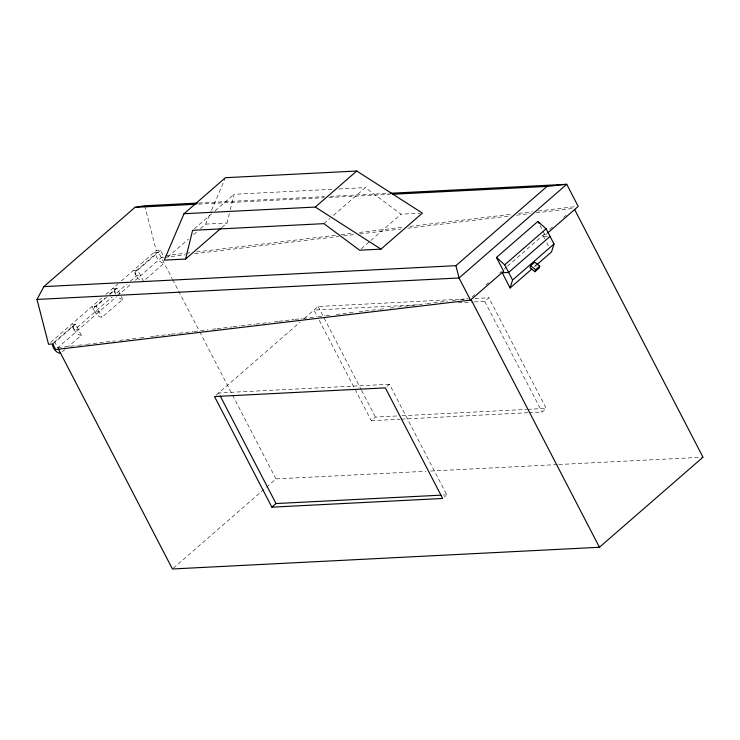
<?xml version="1.0" encoding="UTF-8"?>
<svg xmlns="http://www.w3.org/2000/svg" width="740" height="740" viewBox="0 0 740 740"><rect width="100%" height="100%" fill="white"/><g stroke="black" fill="none" stroke-linecap="round" stroke-linejoin="round"><path stroke-width="0.56" stroke-dasharray="3.7 2.78" d="M221.843 227.531L227.023 223.027L229.992 210.872M230.26 209.772L234.034 194.296L333.093 189.255M200.494 228.623L205.665 224.118L211.057 211.455M211.511 210.401L224.988 178.756M50.616 342.454L101.537 298.164M105.848 294.409L117.938 283.901M121.388 280.895L156.251 250.573L160.524 250.351L163.392 255.883L135.429 280.21M54.002 342.333L73.852 325.064M94.563 307.054L104.914 298.044M109.233 294.289L115.274 289.035M135.984 271.025L156.704 253.006M52.818 344.035L75.6 324.222L81.335 335.276L68.385 346.542M106.671 297.193L96.311 306.203A6.604 3.672 49 0 0 94.905 311.947A6.604 3.672 49 0 0 102.046 317.266L122.757 299.247L121.323 296.481M110.121 294.196L117.022 288.184L119.889 293.715L115.625 293.937L112.758 288.406L117.022 288.184A6.604 3.672 49 0 0 115.625 293.937L126.845 284.179M160.524 250.351L137.742 270.174A6.604 3.672 49 0 0 135.559 273.791A6.604 3.672 49 0 0 139.61 279.766M81.335 335.276A6.604 3.672 49 0 1 74.194 329.966L112.166 296.934M130.296 281.172L136.336 275.918L140.609 275.706M194.333 228.827L211.594 213.814M215.053 210.808L234.034 194.296M53.881 342.481A6.604 3.672 49 0 1 54.89 342.232L57.757 347.763L116.439 296.721M117.299 295.972L131.11 283.957M167.693 257.141L188.404 239.131M193.584 234.626L197.034 231.62M62.345 351.796L64.935 349.539M323.917 223.647L329.957 218.393M333.416 215.396L365.347 187.618L401.034 214.184L420.135 213.213M361.333 248.714L369.963 241.203M370.823 240.454L401.034 214.184M216.182 395.114L300.089 322.131M304.418 318.367L318.089 306.48L464.664 299.025M472.166 296.897L474.756 294.65M485.977 284.891L488.566 282.643M499.787 272.884L501.507 271.377M504.097 269.129L506.687 266.872M507.548 266.123L546.388 232.351M549.838 229.345L552.429 227.088M563.649 217.338L566.239 215.081M544.705 238.761L542.938 235.348L545.066 235.237L546.795 233.738M173.29 568.218L265.54 487.984M266.409 487.225L275.983 478.9L426.018 471.269M386.992 386.428L389.471 384.264L446.803 494.875L444.324 497.03M474.368 301.92L484.755 301.393L488.899 297.795L546.231 408.397L542.087 412.004L529.387 412.643M534.271 266.955L536.001 265.447M319.255 320.318L371.276 420.681L375.421 417.082L397.352 415.963M165.686 255.614L185.167 253.284M186.314 253.145L189.755 252.729M196.637 251.905L336.487 235.181M341.075 234.636L353.683 233.128M359.418 232.443L404.123 227.088M409.858 226.403L511.877 214.202M518.759 213.379L532.513 211.733M538.248 211.048L574.924 206.663M161.32 257.687L163.614 257.409M164.761 257.279L185.388 254.81M194.565 253.709L339.003 236.43M343.591 235.884L355.052 234.515M359.64 233.97L400.904 229.03M407.786 228.207L510.952 215.867M516.687 215.183L530.441 213.536M536.176 212.852L574 208.329M57.757 347.763L69.218 346.394M70.365 346.255L77.237 345.432M78.385 345.293L85.267 344.47M86.413 344.331L92.149 343.647M93.286 343.517L115.07 340.909M119.658 340.363L131.119 338.985M132.266 338.855L139.148 338.032M140.295 337.893L146.021 337.209M150.608 336.654L154.049 336.247M155.197 336.108L170.098 334.323M171.245 334.193L178.118 333.37M179.265 333.231L193.02 331.585M194.167 331.446L207.922 329.8M212.51 329.254L215.951 328.838M217.097 328.708L231.999 326.923M233.146 326.784L240.019 325.961M241.166 325.822L254.93 324.175M256.068 324.046L269.832 322.4M274.411 321.845L277.851 321.438M278.999 321.299L293.9 319.523M295.047 319.384L301.929 318.561M303.076 318.422L308.802 317.738M309.949 317.599L316.831 316.776M317.978 316.637L324.851 315.814M325.998 315.675L331.733 314.99M336.321 314.445L354.654 312.252M359.242 311.707L363.83 311.151M364.977 311.013L370.703 310.328M371.85 310.199L378.732 309.375M379.879 309.237L385.614 308.552M390.193 307.997L393.634 307.59M398.222 307.045L409.683 305.666M410.829 305.537L417.712 304.714M418.849 304.575L425.731 303.752M426.878 303.613L432.613 302.928M433.76 302.789L447.515 301.143M452.094 300.597L455.535 300.181M460.123 299.635L468.143 298.673M338.855 188.968L365.347 187.618M198.903 203.001L324.592 196.609M330.355 196.313L389.166 193.325M198.459 204.129L324.277 197.728M328.893 197.497L390.072 194.389M205.665 224.118L227.023 223.027M154.179 252.377L158.453 252.155L172.133 278.545M543.65 236.735L547.924 236.513M99.178 311.734L94.905 311.947L92.047 306.416L96.311 306.203L102.046 317.266M475.043 298.498L488.899 297.795M416.666 304.861L313.945 310.079L317.136 316.221M458.208 302.743L473.212 301.985M74.194 329.966A6.604 3.672 49 0 1 75.6 324.222L71.327 324.435L74.194 329.966L78.468 329.744M389.471 384.264L218.67 392.949L219.734 394.993M401.968 415.732L526.612 409.396M527.759 409.34L546.231 408.397M371.276 420.681L400.127 419.219M401.284 419.154L528.24 412.707M430.634 471.038L557.581 464.581M558.737 464.517L703 457.19M443.343 495.051L446.803 494.875M534.955 264.846L536.62 266.15M539.95 225.367L542.513 230.306M543.021 231.287L545.066 235.237M546.804 242.812L548.377 245.856M484.755 301.393L542.087 412.004M318.089 306.48L361.092 389.434M361.62 390.452L375.421 417.082M172.661 279.572L199.153 330.678M199.68 331.705L232.008 394.059M232.536 395.077L275.983 478.9M136.336 275.918L133.468 270.387L137.742 270.174L143.468 281.237L164.188 263.218A6.604 3.672 49 0 1 157.047 257.909A6.604 3.672 49 0 1 158.453 252.155M144.707 205.748L156.251 250.573M122.757 299.247A6.604 3.672 49 0 1 117.623 296.675"/><path stroke-width="1.11" d="M185.592 259.065L192.613 230.325L323.917 223.647L359.603 250.213L380.952 249.13L422.383 213.102L356.745 171.023L225.441 177.702L184.01 213.731L164.243 260.147L185.592 259.065L220.983 228.281M550.051 236.402L508.63 272.44L502.229 272.764L510.11 287.971L512.57 280.044L554.001 244.006L546.111 228.799L537.906 221.417L496.475 257.446L503.644 271.275L470.501 300.098L55.685 349.567L52.818 344.035L48.544 344.248L37 299.432L43.845 286.621L134.976 207.357L144.707 205.748L197.746 203.056M530.599 265.808L529.979 267.788L534.983 271.719L539.127 268.121L539.738 266.132L534.743 262.21L530.599 265.808L535.594 269.739L534.983 271.719M554.001 244.006L551.531 251.942L536.861 264.698M184.01 213.731L315.323 207.061L356.745 171.023M43.845 286.621L455.914 265.669L547.054 186.406L566.748 184.297L578.208 206.414L547.655 232.989M512.57 280.044L504.689 264.837L546.111 228.799M510.11 287.971L531.681 269.203M535.594 269.739L539.738 266.132M271.858 507.159L442.668 498.473L385.337 387.871L214.526 396.557L271.858 507.159L276.002 503.552L441.04 495.162M58.229 348.688L172.42 568.977L599.437 547.267L703 457.19L574.536 209.346M390.322 193.26L566.748 184.297L459.041 277.972L37 299.432M134.976 207.357L196.156 204.249M392.376 194.269L547.054 186.406M315.323 207.061L380.952 249.13M496.475 257.446L504.689 264.837M537.906 221.417L538.923 223.388M470.973 299.423L599.437 547.267M470.501 300.098L459.041 277.972L455.914 265.669M220.261 396.02L276.002 503.552M60.625 353.295A6.604 3.672 49 0 1 54.908 350.085A6.604 3.672 49 0 1 52.706 344.007"/></g></svg>
